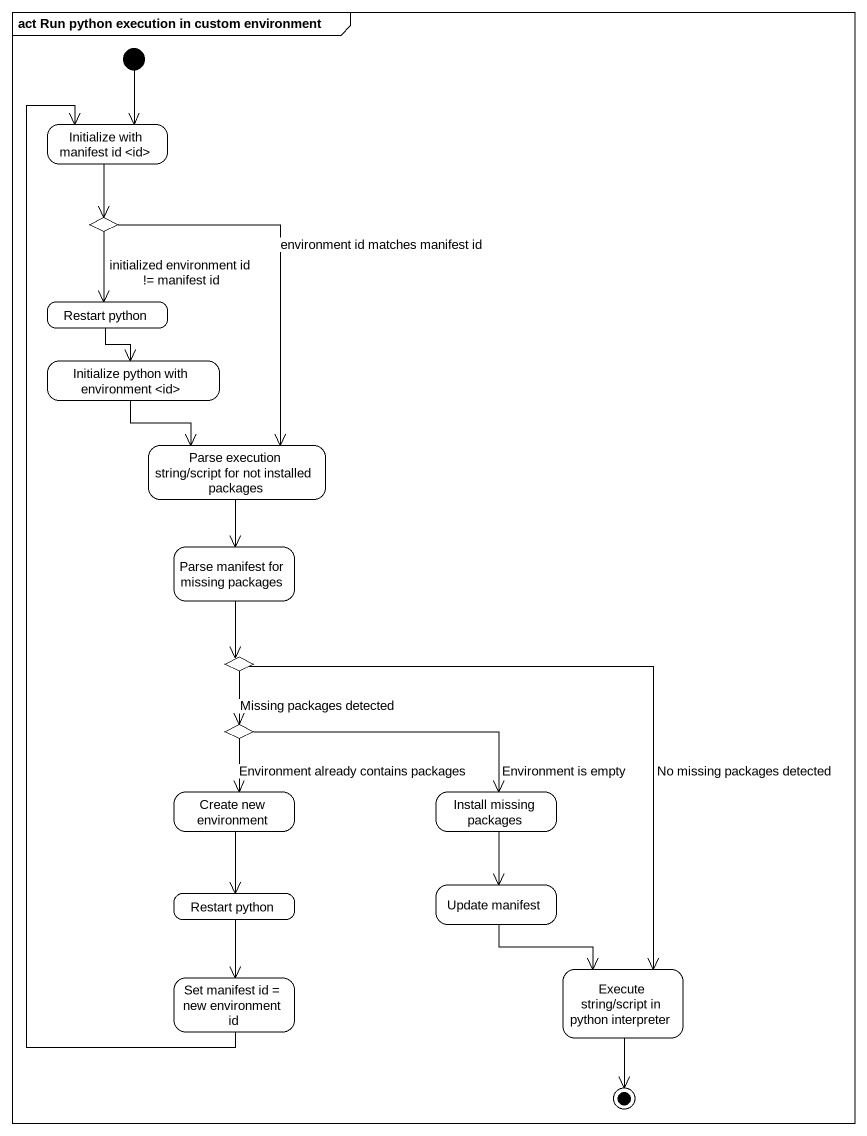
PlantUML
@startuml
mainframe act Run python execution in custom environment
hide empty description
state "Initialize with manifest id <id>" as Initialize_with_manifest_id
state choice1 <<choice>>
state "Restart python" as Restart_python
state "Initialize python with environment <id>" as Initialize_python_with
state "Parse execution string/script for not installed packages" as Parse_execution_string
state "Parse manifest for missing packages" as Parse_manifest_for_missing
state choice2 <<choice>>
state choice3 <<choice>>
state "Create new environment" as Create_new_environment
state "Install missing packages" as Install_missing_packages
state "Restart python" as Restart_python_2
state "Update manifest" as Update_manifest
state "Set manifest id = new environment id" as Set_manifest_id_new
state "Execute string/script in python interpreter" as Execute_string_script_in
[*] --> Initialize_with_manifest_id
Initialize_with_manifest_id --> choice1
choice1 --> Restart_python : initialized environment id != manifest id
choice1 --> Parse_execution_string : environment id matches manifest id
Restart_python --> Initialize_python_with
Initialize_python_with --> Parse_execution_string
Parse_execution_string --> Parse_manifest_for_missing
Parse_manifest_for_missing --> choice2
choice2 --> choice3 : Missing packages detected
choice2 --> Execute_string_script_in : No missing packages detected
choice3 --> Create_new_environment : Environment already contains packages
choice3 -right-> Install_missing_packages : Environment is empty
Create_new_environment --> Restart_python_2
Install_missing_packages --> Update_manifest
Restart_python_2 --> Set_manifest_id_new
Update_manifest --> Execute_string_script_in
Set_manifest_id_new -up-> Initialize_with_manifest_id
Execute_string_script_in --> [*]
@enduml
